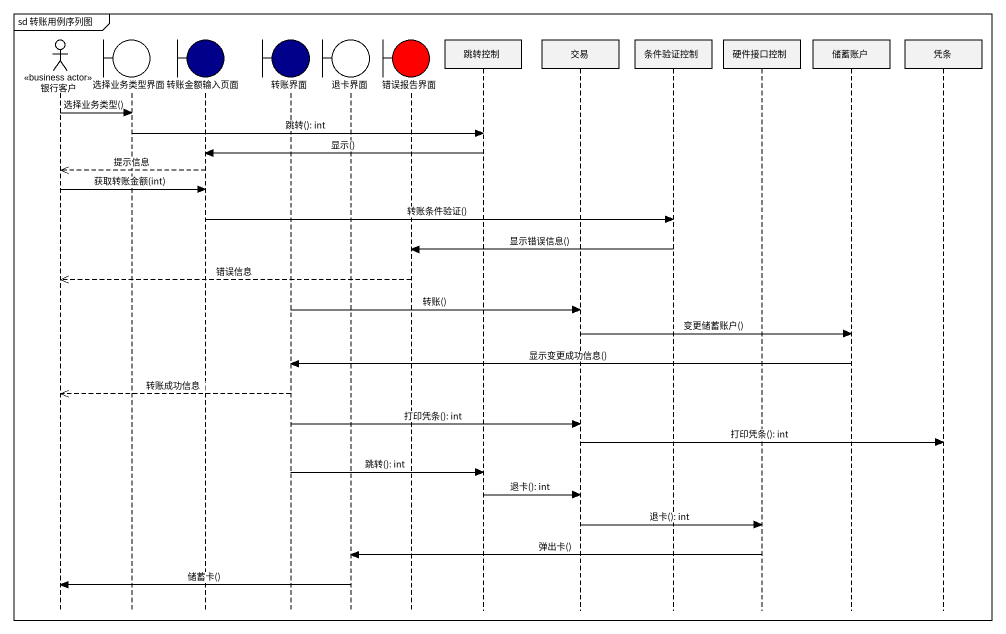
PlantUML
@startuml
mainframe sd 转账用例序列图
hide footbox
actor 银行客户 <<business actor>>
boundary 选择业务类型界面
boundary 转账金额输入页面 #00008B
boundary 转账界面 #00008B
boundary 退卡界面
boundary 错误报告界面 #FF0000
participant 跳转控制
participant 交易
participant 条件验证控制
participant 硬件接口控制
participant 储蓄账户
participant 凭条

银行客户 -> 选择业务类型界面 : 选择业务类型()
选择业务类型界面 -> 跳转控制 : 跳转(): int
跳转控制 -> 转账金额输入页面 : 显示()
转账金额输入页面 -->> 银行客户 : 提示信息
银行客户 -> 转账金额输入页面 : 获取转账金额(int)
转账金额输入页面 -> 条件验证控制 : 转账条件验证()
条件验证控制 -> 错误报告界面 : 显示错误信息()
错误报告界面 -->> 银行客户 : 错误信息
转账界面 -> 交易 : 转账()
交易 -> 储蓄账户 : 变更储蓄账户()
储蓄账户 -> 转账界面 : 显示变更成功信息()
转账界面 -->> 银行客户 : 转账成功信息
转账界面 -> 交易 : 打印凭条(): int
交易 -> 凭条 : 打印凭条(): int
转账界面 -> 跳转控制 : 跳转(): int
跳转控制 -> 交易 : 退卡(): int
交易 -> 硬件接口控制 : 退卡(): int
硬件接口控制 -> 退卡界面 : 弹出卡()
退卡界面 -> 银行客户 : 储蓄卡()
@enduml
